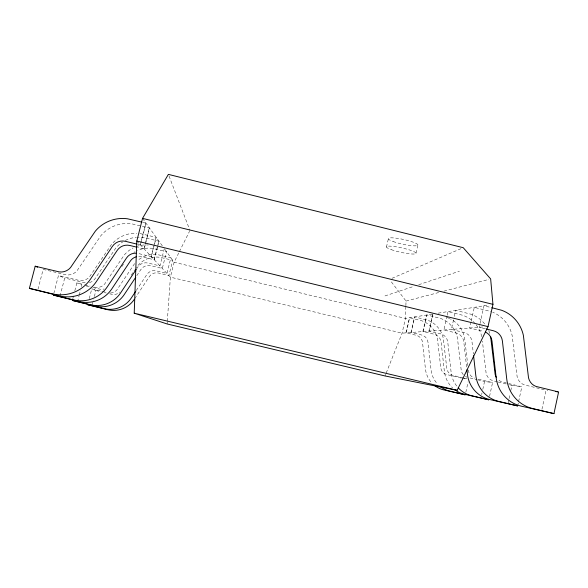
<?xml version="1.0" encoding="UTF-8"?>
<svg xmlns="http://www.w3.org/2000/svg" width="588" height="588" viewBox="0 0 588 588"><rect width="100%" height="100%" fill="white"/><g stroke="black" fill="none" stroke-linecap="round" stroke-linejoin="round"><path stroke-width="0.44" stroke-dasharray="2.94 2.21" d="M405.845 306.546L405.463 318.424L402.089 333.175L386.037 373.446M405.874 305.635L406.029 301.071L390.564 280.829M167.124 323.959L167.249 322.158M167.315 321.261L170.395 277.146L174.114 262.233L178.987 252.45M541.945 409.263L546.046 390.182L547.803 390.432M517.675 405.94L518.432 402.449M518.616 401.575L521.843 386.75L501.799 381.855A10.371 10.106 76.6 0 1 497.499 378.929M489.539 396.378L492.568 382.597L477.618 379.01M508.083 402.986L508.855 399.458M509.046 398.576L510.009 394.166M510.774 390.638L511.928 385.338L521.843 386.75M481.638 394.636L482.028 392.88M482.799 389.359L484.549 381.458L492.568 382.597M471.032 321.989L469.687 328.016L483.417 331.36M471.223 321.129L474.295 307.34L491.171 311.618M465.821 392.233L468.129 381.818M447.034 315.954L443.881 329.986L456.126 332.962A10.106 9.9 74 0 1 463.778 341.731L466.725 368.007M447.233 315.08L448.019 311.566L463.072 315.374A29.143 28.562 74 0 1 474.678 323.091M453.517 319.879L451.371 329.42L464.057 332.499A10.466 10.246 73.8 0 1 471.973 341.584L473.377 354.027M454.296 316.41L455.656 310.339L471.238 314.279A30.186 29.562 73.8 0 1 485.218 324.649M422.875 331.588L426.638 315.014M428.924 331.132L432.797 314.021M432.922 314.83L429.233 331.103L440.64 333.866A9.393 9.224 74.3 0 1 447.755 342.032L451.136 372.358A27.019 26.401 77.1 0 0 457.765 387.33M405.948 332.881L409.388 317.792M410.939 332.499L414.474 316.969M416.025 253.171L417.914 244.909M386.456 247.07L388.352 238.868M154.129 259.653L157.702 245.431M157.929 244.542L158.826 240.984M157.393 247.379L154.269 259.808L141.532 256.713A10.386 10.231 -7.5 0 0 137.298 256.566M157.613 246.497L158.958 241.168L143.237 237.464A29.959 29.518 -7.6 0 0 137.107 237.243M164.309 248.606L159.965 265.93L148.139 263.064A9.643 9.511 -8.1 0 0 137.746 267.106L136.732 268.635M140.282 244.77L145.817 222.911M144.016 248.783L145.567 242.66M145.787 241.786L149.323 227.784M145.302 244.608L144.2 248.974L137.445 247.335M145.523 243.733L149.492 228.019L131.786 223.837A33.759 33.215 -6.7 0 0 100.842 235.729L77.035 270.745A11.723 11.473 -10.9 0 1 66.312 274.868L43.159 269.4L37.61 290.67M151.197 256.5L156.07 237.155M89.28 298.572L91.772 288.862L106.81 292.464M92.169 305.084L93.485 299.946M94.367 296.514L95.895 290.516L91.772 288.862M72.787 298.675L73.463 296.043M74.823 290.781L76.859 282.887L83.9 284.577M77.513 301.887L79.042 295.94M79.255 295.088L80.571 289.994M81.445 286.599L81.879 284.901L76.859 282.887M53.824 293.405L58.462 275.522L79.74 280.549A10.775 10.562 -11.3 0 0 89.589 276.75L111.455 244.49A31.061 30.591 -7.3 0 1 136.747 233.238M60.035 296.051L64.702 278.021L58.462 275.522M385.037 375.96L385.706 374.284M179.391 251.635L189.542 231.268M136.769 275.699L140.811 269.605A9.334 9.21 -8.4 0 1 150.866 265.688L162.317 268.459L166.522 251.679L152.388 248.364A26.923 26.563 -8.4 0 0 137.533 250.481M136.284 290.472L146.846 274.53A8.724 8.614 -8.9 0 1 156.246 270.862L166.955 273.449L170.887 257.742L157.665 254.641A25.174 24.858 -8.9 0 0 138.276 259.992M134.74 298.682L149.367 276.588A8.475 8.372 -9.2 0 1 158.495 273.023L168.896 275.537L172.71 260.278L159.87 257.265A24.446 24.145 -9.2 0 0 137.489 265.974L136.24 267.658M121.797 266.614L123.825 263.571M131.19 275.257L134.726 269.936M134.615 263.608L116.953 289.833A8.717 8.57 -12.5 0 1 109.875 292.993M391.975 278.308L461.558 248.423M384.986 295.933L413.54 286.444M418.73 284.717L459.397 271.208M406.029 301.071L438.641 292.537M443.933 291.148L488.885 279.388M432.327 314.095L405.463 318.424L174.114 262.233L164.684 249.128M438.17 313.154L488.459 305.054M482.719 327.024L402.089 333.175L170.395 277.146L136.806 241.029M462.08 378.268L467.026 378.973M85.216 282.865L64.702 278.021M94.462 287.113L95.888 287.378A9.643 9.467 -11.9 0 0 104.701 283.975L124.237 255.038A27.805 27.43 -8.1 0 1 133.079 247.967M139.915 233.517L156.21 237.354L151.351 256.669L138.143 253.457M84.775 284.79L90.06 286.055M86.142 285.922L89.545 286.738M92.955 287.554L100.298 289.245A9.327 9.165 -12.1 0 0 104.091 288.987M470.055 377.981L476.875 379.613M477.728 379.819L484.549 381.458M463.344 377.922L452.312 375.21A8.445 8.276 77.5 0 1 446.88 369.007L443.286 338.269A24.586 24.181 74.9 0 0 427.476 320.137L414.738 316.932L411.196 332.485L421.559 334.991A8.526 8.386 74.9 0 1 428.02 342.392L431.048 369.918A24.512 24.012 77.5 0 0 437.06 383.501M464.241 378.135L466.923 378.782M95.895 290.516L101.055 291.751M104.488 292.574L106.207 292.986M109.64 293.809L112.617 294.456A8.467 8.328 -12.7 0 0 119.761 292.089M461.212 378.062L446.145 374.387A8.21 8.048 77.7 0 1 440.86 368.36L437.384 338.482A23.887 23.513 75 0 0 422.015 320.864L409.638 317.748L406.19 332.867L416.26 335.3A8.283 8.151 75 0 1 422.537 342.495L425.477 369.235A23.821 23.344 77.7 0 0 431.313 382.435M544.297 389.763L524.349 384.875A11.253 10.929 76.3 0 1 517.124 376.629L512.185 335.726A32.744 31.995 73.5 0 0 492.707 312.213M497.411 381.855L492.568 380.612A10.011 9.768 76.8 0 1 486.129 373.262L482.403 341.121M498.264 382.06L508.51 384.523M509.37 384.728L511.928 385.338M485.431 328.817L479.191 327.296L483.968 305.782L490.921 307.487M137.842 244.336L140.481 244.976L145.993 223.168L142.553 222.323M142.546 218.376L162.81 246.526M169.035 176.077L189.953 230.452M468.32 370.014L468.548 371.359A9.312 9.099 77.1 0 0 474.531 378.194M467.82 365.567L464.549 337.483A27.099 26.607 74.3 0 0 450.489 318.968M89.435 282.585A10.393 10.187 -11.5 0 0 94.719 279.197L115.792 248.07A29.959 29.518 -7.6 0 1 122.657 241.991M125.317 240.463A29.959 29.518 -7.6 0 1 136.335 237.302M133.895 252.45A26.923 26.563 -8.4 0 1 135.071 251.73M136.35 246.556A27.805 27.43 -8.1 0 1 148.294 245.012M447.13 317.505A27.099 26.607 74.3 0 1 449.666 318.564M467.063 377.187A9.018 8.82 77.2 0 1 465.417 376.408M463.315 374.644A9.018 8.82 77.2 0 1 461.257 370.572L457.398 337.747A26.254 25.791 74.5 0 0 440.522 318.395L426.932 314.962L423.169 331.566L434.223 334.249A9.099 8.938 74.5 0 1 441.118 342.15L444.381 371.543A26.181 25.6 77.2 0 0 452.664 387.962M488.709 330.647A30.186 29.562 73.8 0 1 489.811 333.536M476.126 324.789A29.143 28.562 74 0 1 481.793 336.851M393.151 241.521A15.163 2.403 12.4 0 0 417.598 245.475A15.163 2.403 12.4 0 0 398.605 238.53A15.163 2.403 12.4 0 0 393.151 241.521M391.277 249.643A15.17 2.256 12.5 0 0 415.716 253.707A15.17 2.256 12.5 0 0 396.68 246.894A15.17 2.256 12.5 0 0 391.277 249.643"/><path stroke-width="0.88" d="M134.211 313.191L136.806 241.029L142.546 218.376L168.381 174.379L463.234 247.702L490.649 278.925L492.95 304.334L488.018 326.619L457.141 390.314L385.037 375.96L167.124 323.959L134.211 313.191L457.141 390.314M485.578 332.132A11.348 11.091 73.5 0 1 492.009 341.209L496.184 377.849A32.641 31.723 76.3 0 0 520.909 406.065L553.962 413.621L558.6 391.961L536.05 386.448A11.709 11.363 76.2 0 1 528.531 377.863L523.364 335.314A34.067 33.259 73.3 0 0 501.505 310.229L491.796 307.7M136.6 247.129L129.845 245.483A11.701 11.517 -6.7 0 0 117.233 250.363L96.226 281.792A34.023 33.288 -10.9 0 1 59.623 295.933L29.4 288.363L35.199 266.21L59.322 271.913A12.223 11.944 -10.7 0 0 70.501 267.621L95.322 231.172A35.17 34.582 -6.4 0 1 127.559 218.802L141.693 222.11M135.754 277.227L124.119 294.75A27.07 26.592 -12.1 0 1 95.021 306.061L72.339 300.431L90.427 304.753A27.974 27.46 -11.9 0 0 120.503 293.067L136.225 269.4M135.784 291.229L131.256 298.057A25.299 24.872 -12.5 0 1 104.061 308.656L87.7 304.746L107.839 309.736A24.564 24.159 -12.7 0 0 134.233 299.446M555.403 391.505L557.799 391.851M29.4 288.363L52.347 293.846A35.456 34.663 -10.7 0 0 90.493 279.124L112.389 246.409A12.194 11.988 -6.4 0 1 125.531 241.337L136.96 244.123M553.962 413.621L532.485 408.491A33.964 32.965 76.2 0 1 506.76 379.135L502.402 341.018A11.811 11.525 73.3 0 0 493.464 330.772L486.327 329.03M142.546 218.376L492.95 304.334M136.806 241.029L488.018 326.619M35.199 266.21L37.632 267.187M490.62 336.52L495.133 374.24A10.371 10.106 76.6 0 0 496.272 377.209M473.583 355.806L475.788 375.364A30.098 29.319 76.6 0 0 498.587 401.384L517.675 405.94L489.451 399.465A29.055 28.334 76.8 0 1 467.438 374.35L466.931 369.815M136.254 256.794A10.386 10.231 -7.5 0 0 130.345 261.057L111.742 288.995A30.15 29.562 -11.5 0 1 79.314 301.57L53.376 295.103L73.61 299.931A31.274 30.642 -11.3 0 0 107.244 286.907L126.538 257.956A10.768 10.606 -7.3 0 1 135.96 253.156M440.713 386.897A24.512 24.012 77.5 0 0 449.636 391.116L465.24 394.842L443.528 389.837A23.821 23.344 77.7 0 1 434.863 385.735M458.228 387.845A27.019 26.401 77.1 0 0 471.613 395.724L488.782 399.825L464.219 394.173A26.181 25.6 77.2 0 1 454.7 389.675"/></g></svg>
